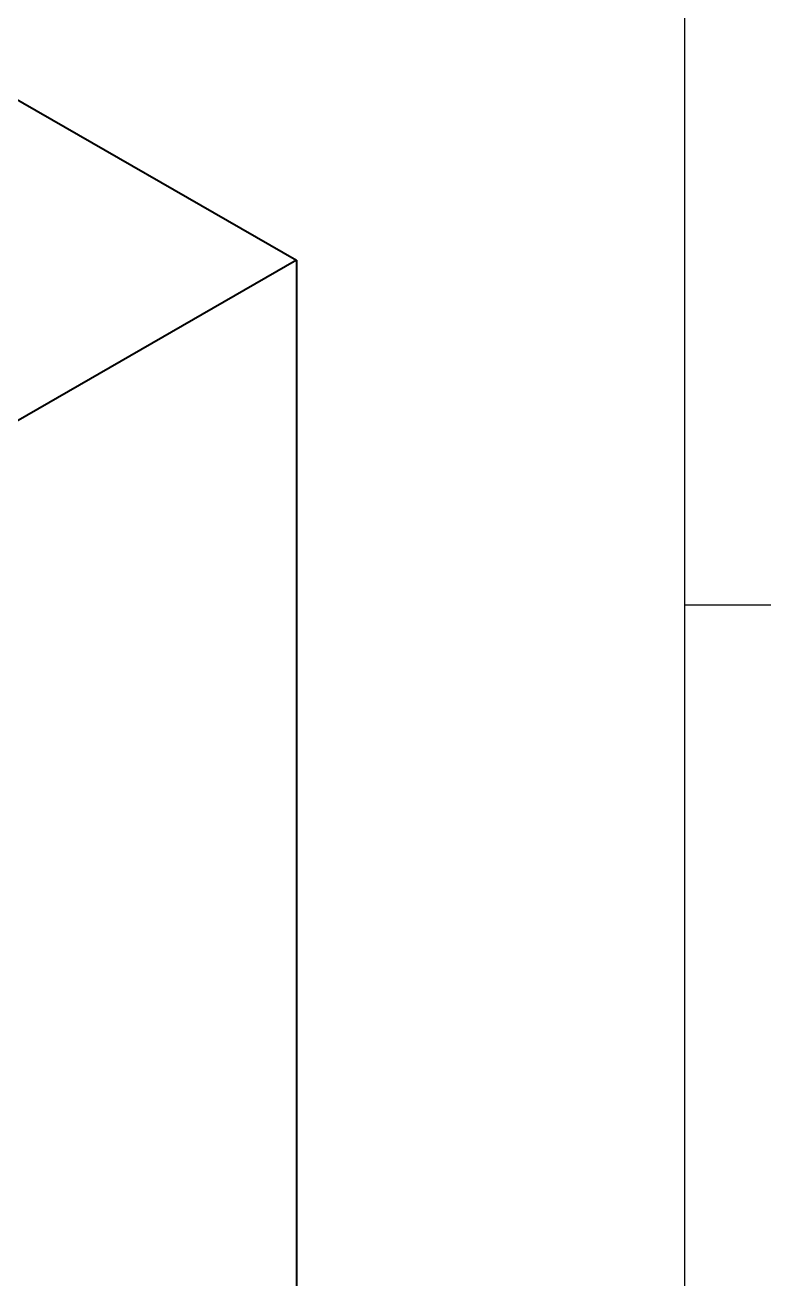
# Model space of a CAD drawing. Header units: millimetres. Extents: x 0 to 2523, y 0 to 1782.
# Drawn here: x 2385 to 2473.2, y 1479.6 to 1627.8 of the extents above; entities that cross this region are included whole.
import ezdxf

# ---------------------------------------------------------------- set-up
doc = ezdxf.new("R2010")
doc.units = ezdxf.units.MM
doc.header["$LTSCALE"] = 3
doc.layers.get('0').update_dxf_attribs({"color": 3, "lineweight": 25})
doc.layers.add('가시적인 것(ISO)', color=3, linetype='Continuous', lineweight=40)
doc.layers.add('경계(ISO)', color=7, linetype='Continuous', lineweight=25)

# ---------------------------------------------------------------- blocks, each defined once
blk = doc.blocks.new('경계 Default Border')
at = {"layer": '경계(ISO)'}
blk.add_line((821, 519.75), (824.4, 519.75), dxfattribs=at)
at = {"layer": '경계(ISO)', "flags": 128}
blk.add_lwpolyline([(20, 20), (20, 574), (821, 574), (821, 20), (20, 20)], dxfattribs=at)

msp = doc.modelspace()

# ---------------------------------------------------------------- linework, layer by layer
at = {"layer": '가시적인 것(ISO)'}
for p, q in [((2332.2594, 1648.8498), (2417.1122, 1599.9863)), ((2417.1122, 1599.9863), (2376.1708, 1576.4097)), ((2417.1122, 1599.9863), (2417.1122, 1465.091))]:
    msp.add_line(p, q, dxfattribs=at)

# ---------------------------------------------------------------- block references
at = {"xscale": 3, "yscale": 3, "zscale": 3}
msp.add_blockref('경계 Default Border', (0, 0), dxfattribs=at)

doc.saveas('drawing.dxf')
